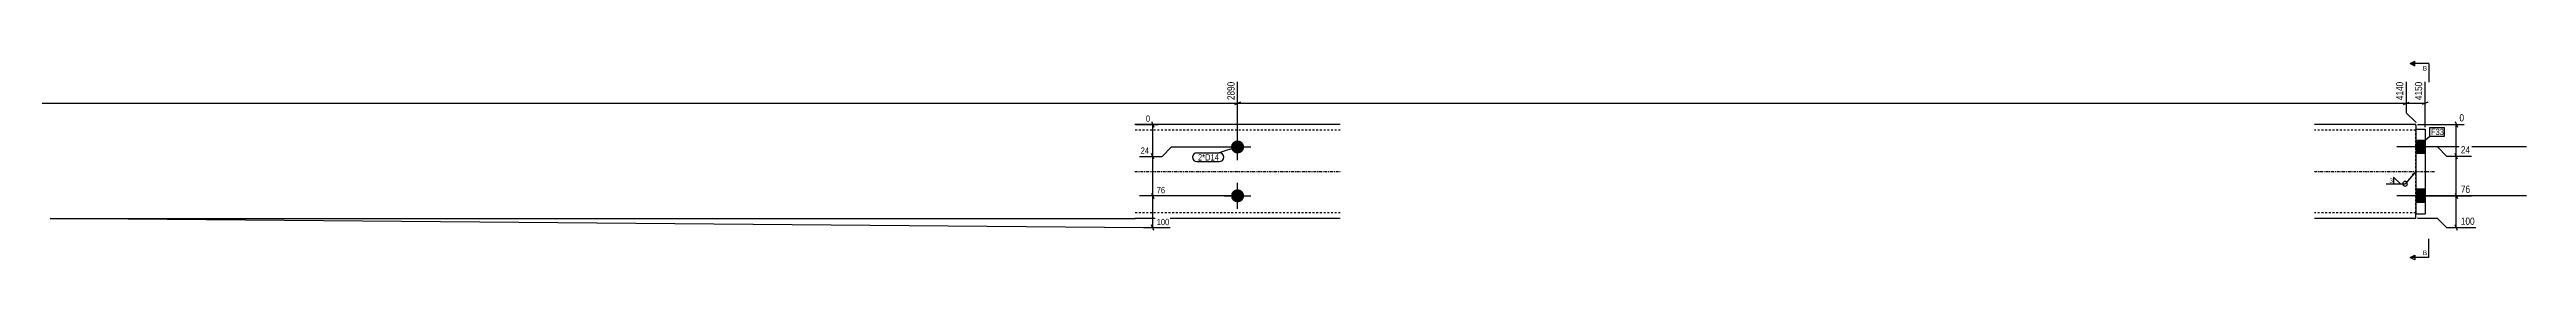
# Model space of a CAD drawing. Header units: millimetres. Extents: x 5 to 35172, y 5 to 1387.
# Drawn here: x 1742 to 4370, y 5 to 216 of the extents above; entities that cross this region are included whole.
import ezdxf

# ---------------------------------------------------------------- set-up
doc = ezdxf.new("R2010")
doc.units = ezdxf.units.MM
doc.linetypes.add('DXK_LINE_DOT2', pattern=[3.9198, 1.9599, -1.9599])
doc.linetypes.add('DXK_LINE_DOT3', pattern=[5.9187, 2.979, -0.9799, 0.9799, -0.9799])
for name, color, linetype in [('MÅLSÆTNING', 7, 'Continuous'), ('STÅL', 7, 'Continuous'), ('TEKST', 7, 'Continuous')]:
    doc.layers.add(name, color=color, linetype=linetype)
doc.styles.add('Arial', font='ARIAL.TTF', dxfattribs={"height": 0.2})
doc.styles.add('Arial Narrow', font='ARIALN.TTF', dxfattribs={"height": 0.2})

msp = doc.modelspace()

# ---------------------------------------------------------------- hatches: boundary and pattern name
at = {"layer": 'STÅL', "linetype": 'Continuous'}
for points in [[(3002.3, 131.9, -1), (3002.3, 117.9, -1)], [(4252.3, 131.9), (4252.3, 117.9), (4262.3, 117.9), (4262.3, 131.9)], [(3002.3, 79.9, -1), (3002.3, 65.9, -1)], [(4252.3, 79.9), (4252.3, 65.9), (4262.3, 65.9), (4262.3, 79.9)]]:
    msp.add_hatch(color=96, dxfattribs=at).paths.add_polyline_path(points)
at = {"layer": 'TEKST', "linetype": 'Continuous'}
msp.add_hatch(color=3, dxfattribs=at).paths.add_polyline_path([(4248.1, 95.9), (4252.3, 98.9), (4250, 94.3)])

# ---------------------------------------------------------------- linework, layer by layer
at = {"layer": 'MÅLSÆTNING', "color": 7, "linetype": 'Continuous'}
for p, q in [((3002.3, 126.9), (3002.3, 194.3)), ((4242.3, 194.3), (4242.3, 161.4)), ((4262.3, 145.9), (4262.3, 194.3)), ((1632.3, 171.4), (3002.3, 171.4)), ((2999.3, 170.2), (3005.3, 172.6)), ((4239.3, 170.2), (4245.3, 172.6)), ((4242.3, 171.4), (4262.3, 171.4)), ((4242.3, 161.4), (4252.3, 151.4)), ((4265.3, 172.6), (4259.3, 170.2)), ((2893.9, 148.9), (2917.9, 148.9)), ((2911.1, 151.9), (2913.5, 145.9)), ((4252.3, 151.4), (4252.3, 150.9)), ((4252.3, 151.4), (4252.3, 150.9)), ((4254.3, 148.9), (4303.6, 148.9)), ((4294.1, 151.9), (4296.5, 145.9)), ((2898.2, 114.9), (2922.3, 114.9)), ((2913.5, 111.9), (2911.1, 117.9)), ((2912.3, 72.9), (2912.3, 114.9)), ((2922.3, 114.9), (2932.3, 124.9)), ((2932.3, 124.9), (3000.3, 124.9)), ((2932.3, 124.9), (3000.3, 124.9)), ((4275.3, 124.9), (4254.3, 124.9)), ((4275.3, 124.9), (4254.3, 124.9)), ((4285.3, 114.9), (4275.3, 124.9)), ((4285.3, 114.9), (4275.3, 124.9)), ((4311.4, 114.9), (4285.3, 114.9)), ((4296.5, 111.9), (4294.1, 117.9)), ((4295.3, 72.9), (4295.3, 114.9)), ((3000.3, 72.9), (2898.2, 72.9)), ((3000.3, 72.9), (2906.7, 72.9)), ((2911.1, 75.9), (2913.5, 69.9)), ((2911.1, 75.9), (2913.5, 69.9)), ((2912.3, 38.9), (2912.3, 72.9)), ((4254.3, 72.9), (4311.4, 72.9)), ((4254.3, 72.9), (4311.4, 72.9)), ((4294.1, 75.9), (4296.5, 69.9)), ((4294.1, 75.9), (4296.5, 69.9)), ((4295.3, 38.9), (4295.3, 72.9)), ((2902.3, 38.9), (1742.3, 48.9)), ((1742.3, 48.9), (2893.9, 48.9)), ((2930.6, 38.9), (2902.3, 38.9)), ((2913.5, 35.9), (2911.1, 41.9)), ((4275.3, 48.9), (4254.3, 48.9)), ((4285.3, 38.9), (4275.3, 48.9)), ((4316.2, 38.9), (4285.3, 38.9)), ((4296.5, 35.9), (4294.1, 41.9))]:
    msp.add_line(p, q, dxfattribs=at)
at = {"layer": 'STÅL', "color": 2, "linetype": 'Continuous'}
for p, q in [((3111.3, 148.9), (2893.3, 148.9)), ((4252.3, 148.9), (4144.8, 148.9)), ((4252.3, 147.9), (4252.3, 148.9)), ((4252.3, 147.9), (4252.3, 143.9)), ((4252.3, 143.9), (4252.3, 53.9)), ((4252.3, 143.9), (4262.3, 143.9)), ((4262.3, 143.9), (4262.3, 53.9)), ((4252.3, 53.9), (4262.3, 53.9)), ((4252.3, 48.9), (4252.3, 53.9)), ((3111.3, 48.9), (2893.3, 48.9)), ((4252.3, 48.9), (4144.8, 48.9))]:
    msp.add_line(p, q, dxfattribs=at)
at = {"layer": 'STÅL', "color": 7, "linetype": 'DXK_LINE_DOT2'}
for p, q in [((3111.3, 142.9), (2893.3, 142.9)), ((4252.3, 142.9), (4144.8, 142.9)), ((4252.3, 55.3), (4252.3, 143.9)), ((3111.3, 54.9), (2893.3, 54.9)), ((4252.3, 54.9), (4144.8, 54.9)), ((4252.3, 54.9), (4252.3, 55.3)), ((4252.3, 53.9), (4252.3, 54.9))]:
    msp.add_line(p, q, dxfattribs=at)
at = {"layer": 'STÅL', "color": 96, "linetype": 'Continuous'}
for p, q in [((3002.3, 110.9), (3002.3, 138.9)), ((4262.3, 131.9), (4252.3, 131.9)), ((2988.3, 124.9), (3016.3, 124.9)), ((4369.8, 124.9), (4232.3, 124.9)), ((4262.3, 117.9), (4252.3, 117.9)), ((3002.3, 58.9), (3002.3, 86.9)), ((4262.3, 79.9), (4252.3, 79.9)), ((2988.3, 72.9), (3016.3, 72.9)), ((4369.8, 72.9), (4232.3, 72.9)), ((4262.3, 65.9), (4252.3, 65.9))]:
    msp.add_line(p, q, dxfattribs=at)
at = {"layer": 'STÅL', "color": 7, "linetype": 'DXK_LINE_DOT3'}
for p, q in [((2893.3, 98.9), (3111.3, 98.9)), ((4144.8, 98.9), (4272.3, 98.9))]:
    msp.add_line(p, q, dxfattribs=at)

# ---------------------------------------------------------------- wipeouts: each hides what was drawn before it
at = {"color": 0, "linetype": 'Continuous'}
msp.add_wipeout([(4264.3, 9.8), (4264.3, 14.8), (4259.9, 14.8), (4259.9, 9.8)], dxfattribs=at).dxf.layer = 'TEKST'

# ---------------------------------------------------------------- next in the draw order: hatches: boundary and pattern name
at = {"layer": 'TEKST', "linetype": 'Continuous'}
msp.add_hatch(color=30, dxfattribs=at).paths.add_polyline_path([(4251.3, 9.8), (4251.3, 7.3), (4246.3, 7.3)])

# ---------------------------------------------------------------- next in the draw order: linework, layer by layer
at = {"layer": 'TEKST', "color": 7, "linetype": 'Continuous'}
for q in [(4266.3, 27.3), (4246.3, 7.3)]:
    msp.add_line((4266.3, 7.3), q, dxfattribs=at)
at = {"layer": 'TEKST', "color": 30, "linetype": 'Continuous'}
for p, q in [((4246.3, 7.3), (4251.3, 9.8)), ((4251.3, 4.8), (4246.3, 7.3)), ((4251.3, 9.8), (4251.3, 4.8))]:
    msp.add_line(p, q, dxfattribs=at)

# ---------------------------------------------------------------- next in the draw order: texts
at = {"layer": 'TEKST', "color": 3, "linetype": 'Continuous', "style": 'Arial'}
msp.add_text('B', height=4.78, dxfattribs=at).set_placement((4259.9, 9.8))

# ---------------------------------------------------------------- next in the draw order: wipeouts: each hides what was drawn before it
at = {"color": 0, "linetype": 'Continuous'}
for points in [[(3000.7, 195.9), (2989.5, 195.9), (2989.5, 173.2), (3000.7, 173.2)], [(4260.7, 195.9), (4249.5, 195.9), (4249.5, 173.2), (4260.7, 173.2)], [(2909.4, 116.3), (2909.4, 126.1), (2898.1, 126.1), (2898.1, 116.3)], [(4311.5, 116.5), (4311.5, 127.7), (4298.6, 127.7), (4298.6, 116.5)], [(2926.5, 74.3), (2926.5, 84.1), (2915.1, 84.1), (2915.1, 74.3)], [(4311.5, 74.5), (4311.5, 85.7), (4298.6, 85.7), (4298.6, 74.5)], [(2930.7, 40.3), (2930.7, 50.1), (2915.1, 50.1), (2915.1, 40.3)], [(4316.4, 40.5), (4316.4, 51.7), (4298.6, 51.7), (4298.6, 40.5)]]:
    msp.add_wipeout(points, dxfattribs=at).dxf.layer = 'MÅLSÆTNING'
at = {"color": 0}
for points in [[(4281.7, 137.6), (4281.7, 144.6), (4268.5, 144.6), (4268.5, 137.6)], [(2981.7, 110.5), (2981.7, 117.5), (2960.3, 117.5), (2960.3, 110.5)], [(4227.9, 86.4), (4227.9, 92.2), (4224, 92.2), (4224, 86.4)]]:
    msp.add_wipeout(points, dxfattribs=at).dxf.layer = 'TEKST'

# ---------------------------------------------------------------- next in the draw order: linework, layer by layer
at = {"layer": 'MÅLSÆTNING', "color": 7, "linetype": 'Continuous'}
for p, q in [((3002.3, 126.9), (3002.3, 194.3)), ((4242.3, 194.3), (4242.3, 161.4)), ((3005.3, 172.6), (2999.3, 170.2)), ((3002.3, 171.4), (4242.3, 171.4)), ((4239.3, 170.2), (4245.3, 172.6)), ((4242.3, 161.4), (4252.3, 151.4)), ((2912.3, 114.9), (2912.3, 148.9)), ((4295.3, 114.9), (4295.3, 148.9)), ((2898.2, 114.9), (2922.3, 114.9)), ((2913.5, 111.9), (2911.1, 117.9)), ((2922.3, 114.9), (2932.3, 124.9)), ((4311.4, 114.9), (4285.3, 114.9)), ((4296.5, 111.9), (4294.1, 117.9))]:
    msp.add_line(p, q, dxfattribs=at)
at = {"layer": 'TEKST', "color": 3, "linetype": 'Continuous'}
for p, q in [((4220.9, 85.8), (4241, 85.8)), ((4236.1, 85.8), (4228.9, 92.9)), ((4228.9, 92.9), (4228.9, 85.8)), ((4228.9, 85.8), (4236.1, 85.8)), ((4252.3, 98.9), (4241, 85.8))]:
    msp.add_line(p, q, dxfattribs=at)
for start, end in [(90, 270), (270, 90)]:
    msp.add_arc((4241, 85.8), 2.5, start, end, dxfattribs=at)

# ---------------------------------------------------------------- next in the draw order: texts
at = {"layer": 'MÅLSÆTNING', "color": 3, "linetype": 'Continuous', "style": 'Arial Narrow'}
for s, p in [('2890', (2999.1, 174.8)), ('4150', (4259.1, 174.8))]:
    msp.add_text(s, height=7.64, rotation=90.0002, dxfattribs=at).set_placement(p)
for s, height, p in [('24', 6.68, (2899.5, 117.7)), ('24', 7.64, (4300.2, 118.1)), ('76', 6.68, (2916.5, 75.7)), ('76', 7.64, (4300.2, 76.1)), ('100', 6.68, (2916.5, 41.7)), ('100', 7.64, (4300.2, 42.1))]:
    msp.add_text(s, height=height, dxfattribs=at).set_placement(p)
at = {"layer": 'TEKST', "color": 3, "style": 'Arial Narrow'}
msp.add_text('3', height=4.77, dxfattribs=at).set_placement((4224.4, 86.8))

# ---------------------------------------------------------------- next in the draw order: wipeouts: each hides what was drawn before it
at = {"color": 0}
for points in [[(4281.7, 137.6), (4281.7, 144.6), (4268.5, 144.6), (4268.5, 137.6)], [(2981.7, 110.5), (2981.7, 117.5), (2960.3, 117.5), (2960.3, 110.5)]]:
    msp.add_wipeout(points, dxfattribs=at).dxf.layer = 'TEKST'

# ---------------------------------------------------------------- next in the draw order: linework, layer by layer
at = {"layer": 'TEKST', "color": 7, "linetype": 'Continuous'}
for p, q in [((4254.6, 125.6), (4267.3, 136.4)), ((4267.3, 145.8), (4282.9, 145.8)), ((4267.3, 136.4), (4267.3, 145.8)), ((4267.3, 136.4), (4282.9, 136.4)), ((4282.9, 136.4), (4282.9, 145.8)), ((2959.1, 118.7), (2982.9, 118.7)), ((2959.1, 109.3), (2982.9, 109.3)), ((3002.3, 124.9), (2982.9, 118.7))]:
    msp.add_line(p, q, dxfattribs=at)
for centre, start, end in [((2959.1, 114), 90, 270), ((2982.9, 114), 270, 90)]:
    msp.add_arc(centre, 4.7, start, end, dxfattribs=at)

# ---------------------------------------------------------------- next in the draw order: texts
at = {"layer": 'TEKST', "color": 3, "style": 'Arial Narrow'}
for s, p in [('F33', (4268.5, 137.6)), ('2*D14', (2960.3, 110.5))]:
    msp.add_text(s, height=6.68, dxfattribs=at).set_placement(p)

# ---------------------------------------------------------------- next in the draw order: wipeouts: each hides what was drawn before it
at = {"color": 0, "linetype": 'Continuous'}
for points, layer in [([(4240.7, 195.9), (4229.5, 195.9), (4229.5, 173.2), (4240.7, 173.2)], 'MÅLSÆTNING'), ([(2910.7, 150.3), (2910.7, 160.1), (2903.6, 160.1), (2903.6, 150.3)], 'MÅLSÆTNING'), ([(4305.2, 150.5), (4305.2, 161.7), (4297.1, 161.7), (4297.1, 150.5)], 'MÅLSÆTNING'), ([(4264.3, 206.2), (4264.3, 211.2), (4259.9, 211.2), (4259.9, 206.2)], 'TEKST')]:
    msp.add_wipeout(points, dxfattribs=at).dxf.layer = layer

# ---------------------------------------------------------------- next in the draw order: hatches: boundary and pattern name
at = {"layer": 'TEKST', "linetype": 'Continuous'}
msp.add_hatch(color=30, dxfattribs=at).paths.add_polyline_path([(4251.3, 213.7), (4251.3, 211.2), (4246.3, 213.7)])

# ---------------------------------------------------------------- next in the draw order: linework, layer by layer
at = {"layer": 'TEKST', "color": 30, "linetype": 'Continuous'}
for p, q in [((4246.3, 213.7), (4251.3, 216.2)), ((4246.3, 213.7), (4251.3, 211.2)), ((4251.3, 211.2), (4251.3, 216.2))]:
    msp.add_line(p, q, dxfattribs=at)
at = {"layer": 'TEKST', "color": 7, "linetype": 'Continuous'}
for q in [(4246.3, 213.7), (4266.3, 193.7)]:
    msp.add_line((4266.3, 213.7), q, dxfattribs=at)

# ---------------------------------------------------------------- next in the draw order: texts
at = {"layer": 'MÅLSÆTNING', "color": 3, "linetype": 'Continuous', "style": 'Arial Narrow'}
msp.add_text('4140', height=7.64, rotation=90.0002, dxfattribs=at).set_placement((4239.1, 174.8))
for height, p in [(6.68, (2905, 151.7)), (7.64, (4298.7, 152.1))]:
    msp.add_text('0', height=height, dxfattribs=at).set_placement(p)
at = {"layer": 'TEKST', "color": 3, "linetype": 'Continuous', "style": 'Arial'}
msp.add_text('B', height=4.78, dxfattribs=at).set_placement((4259.9, 206.2))

doc.saveas('drawing.dxf')
